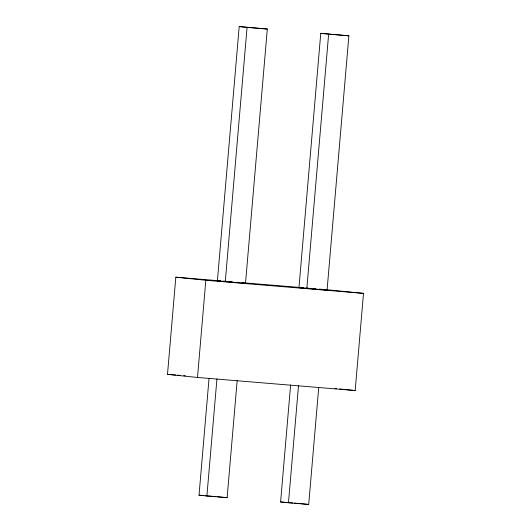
<?xml version="1.0" encoding="UTF-8"?>
<svg xmlns="http://www.w3.org/2000/svg" width="531" height="531" viewBox="0 0 531 531"><rect width="100%" height="100%" fill="white"/><g stroke="black" fill="none" stroke-linecap="round" stroke-linejoin="round"><path stroke-width="0.8" d="M326.087 289.641L363.503 293.371L355.173 390.544L197.492 377.461L167.497 374.348L175.827 277.175L220.577 280.886M197.492 377.461L205.829 280.288L175.827 277.175M237.165 380.621L227.129 497.68L206.898 496L199.025 495.184L209.061 378.125M217.398 280.853L239.202 26.55L267.305 29.046L245.501 283.348L217.398 280.853L220.511 281.111M206.898 496L216.933 378.942M225.27 281.669L247.074 27.366L239.202 26.55M318.733 387.391L308.697 504.45L288.466 502.771L280.594 501.954L290.623 384.895M298.966 287.623L320.764 33.32L348.874 35.816L327.069 290.118L298.966 287.623L303.818 288.028M288.466 502.771L298.502 385.712M306.838 288.439L328.643 34.137L320.764 33.32M247.074 27.366L267.305 29.046M328.643 34.137L348.874 35.816M223.87 281.158L226.345 281.364M230.467 281.709L232.113 281.842M237.058 282.253L238.711 282.392M242.833 282.731L298.887 287.384M300.533 287.523L303.832 287.795M307.124 288.067L308.776 288.207M313.721 288.618L315.368 288.751M319.489 289.096L321.965 289.302M222.847 281.304L225.96 281.563M229.073 281.822L232.18 282.08M235.293 282.339L237.629 282.532M305.438 288.16L308.677 288.426M311.916 288.698L315.958 289.03M205.829 280.288L363.503 293.371M167.497 374.348L175.622 375.019M177.248 375.158L180.5 375.424M183.746 375.696L185.372 375.829M199.025 495.184L203.877 495.589M205.497 495.722L216.017 496.598M217.637 496.731L227.129 497.68M280.594 501.954L292.727 502.963M294.347 503.096L299.205 503.501M319.197 289.302L322.344 289.627M324.706 289.873L327.069 290.118M241.565 282.943L245.501 283.348M216.456 280.547L220.405 280.952M222.774 281.198L225.934 281.53M334.902 388.44L336.521 388.612M339.767 388.944L343.006 389.283M344.632 389.449L355.173 390.544M300.825 503.634L308.697 504.45"/></g></svg>
